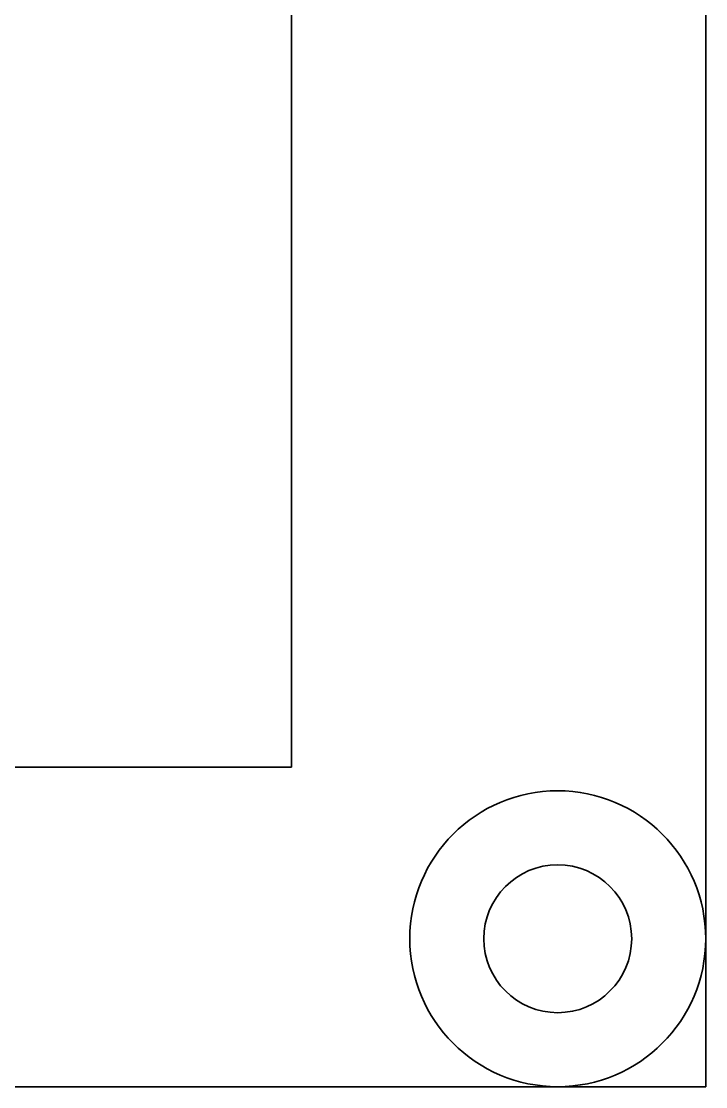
# Model space of a CAD drawing. Header units: centimetres. Extents: x -64.7 to 31.2, y -38.5 to 7.
# Drawn here: x 1.344 to 2.5, y 3.35 to 5.15 of the extents above; entities that cross this region are included whole.
import ezdxf

# ---------------------------------------------------------------- set-up
doc = ezdxf.new("R2010")
doc.units = ezdxf.units.CM
doc.header["$MEASUREMENT"] = 0
doc.layers.add('Layer 1', color=7, linetype='Continuous')

msp = doc.modelspace()

# ---------------------------------------------------------------- linework, layer by layer
at = {"layer": 'Layer 1', "color": 114, "lineweight": 35}
for points in [[(-5.5, 6.95), (-5.5, 6.95), (2.5, 6.95), (2.5, 6.95), (2.5, 6.95), (2.5, 6.95), (2.5, 3.35), (2.5, 3.35), (2.5, 3.35), (2.5, 3.35), (-5.5, 3.35), (-5.5, 3.35), (-5.5, 3.35), (-5.5, 3.35), (-5.5, 6.95), (-5.5, 6.95)], [(2.25, 3.725), (2.31885, 3.725), (2.375, 3.66885), (2.375, 3.6), (2.375, 3.6), (2.375, 3.53115), (2.31885, 3.475), (2.25, 3.475), (2.25, 3.475), (2.18115, 3.475), (2.125, 3.53115), (2.125, 3.6), (2.125, 3.6), (2.125, 3.66885), (2.18115, 3.725), (2.25, 3.725)]]:
    msp.add_open_spline(points, degree=3, knots=[0, 0, 0, 0, 0.25, 0.25, 0.25, 0.25, 0.5, 0.5, 0.5, 0.5, 0.75, 0.75, 0.75, 0.75, 1, 1, 1, 1], dxfattribs=at)
at = {"layer": 'Layer 1', "color": 250, "lineweight": 35}
msp.add_open_spline([(-4.8, 6.41), (-4.8, 6.41), (1.8, 6.41), (1.8, 6.41), (1.8, 6.41), (1.8, 6.41), (1.8, 3.89), (1.8, 3.89), (1.8, 3.89), (1.8, 3.89), (-4.8, 3.89), (-4.8, 3.89), (-4.8, 3.89), (-4.8, 3.89), (-4.8, 6.41), (-4.8, 6.41)], degree=3, knots=[0, 0, 0, 0, 0.25, 0.25, 0.25, 0.25, 0.5, 0.5, 0.5, 0.5, 0.75, 0.75, 0.75, 0.75, 1, 1, 1, 1], dxfattribs=at)
at = {"layer": 'Layer 1', "color": 2, "lineweight": 35}
for points in [[(2.25, 3.85), (2.38769, 3.85), (2.5, 3.73769), (2.5, 3.6), (2.5, 3.6), (2.5, 3.46231), (2.38769, 3.35), (2.25, 3.35), (2.25, 3.35), (2.11231, 3.35), (2, 3.46231), (2, 3.6), (2, 3.6), (2, 3.73769), (2.11231, 3.85), (2.25, 3.85)], [(2.25, 3.725), (2.31885, 3.725), (2.375, 3.66885), (2.375, 3.6), (2.375, 3.6), (2.375, 3.53115), (2.31885, 3.475), (2.25, 3.475), (2.25, 3.475), (2.18115, 3.475), (2.125, 3.53115), (2.125, 3.6), (2.125, 3.6), (2.125, 3.66885), (2.18115, 3.725), (2.25, 3.725)]]:
    msp.add_open_spline(points, degree=3, knots=[0, 0, 0, 0, 0.25, 0.25, 0.25, 0.25, 0.5, 0.5, 0.5, 0.5, 0.75, 0.75, 0.75, 0.75, 1, 1, 1, 1], dxfattribs=at)

doc.saveas('drawing.dxf')
